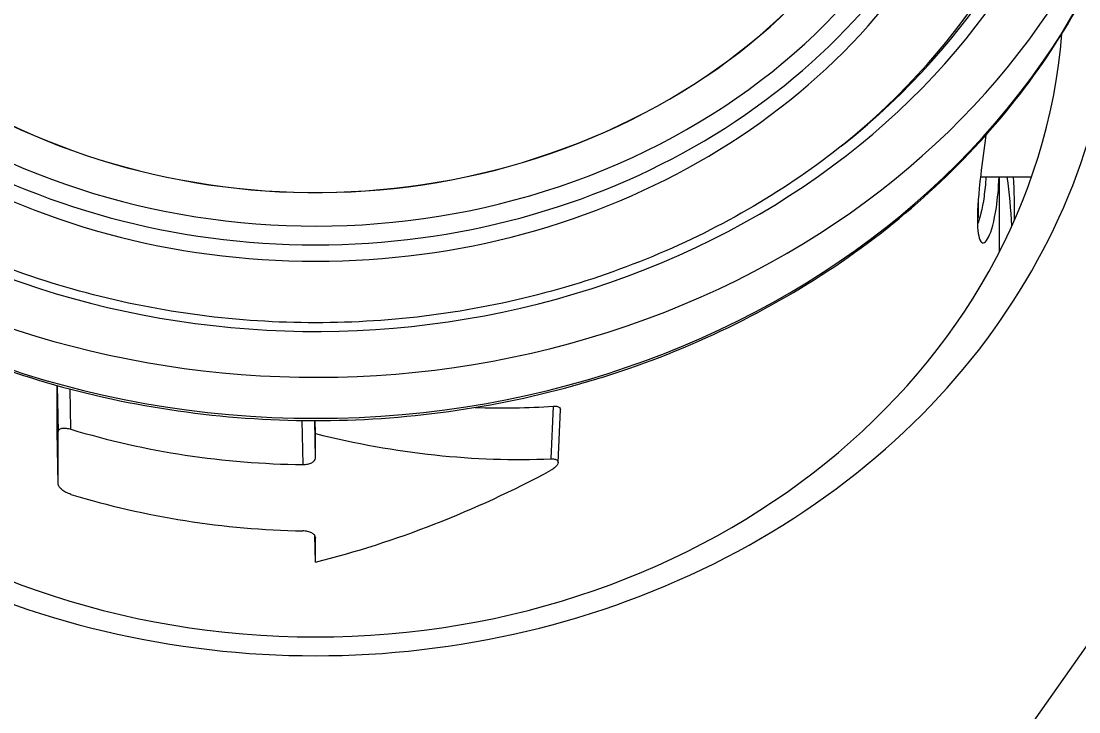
# Model space of a CAD drawing. Extents: x 0 to 216, y -4 to 280.
# Drawn here: x 66.328 to 70.452, y 151.186 to 153.877 of the extents above; entities that cross this region are included whole.
import ezdxf
from ezdxf import colors
from ezdxf.entities.mleader import LeaderData, LeaderLine
from ezdxf.math import Vec2, Vec3

# ---------------------------------------------------------------- set-up
doc = ezdxf.new("R2010")
doc.units = 0
doc.header["$LTSCALE"] = 10
doc.header["$MEASUREMENT"] = 0
doc.layers.add('CADdetails-1-ANNO', color=41, linetype='CONTINUOUS', lineweight=5)
doc.layers.add('CADdetails-3-FINE', color=11, linetype='CONTINUOUS', lineweight=5)
doc.styles.add('CADdetails-DIMENSIONS', font='ARIALN.TTF', dxfattribs={"height": 2.38})

msp = doc.modelspace()

# ---------------------------------------------------------------- linework, layer by layer
at = {"layer": 'CADdetails-3-FINE'}
for p, q in [((70.0685, 153.2705), (70.2672, 153.2705)), ((70.1428, 153.0122), (70.1428, 153.2705)), ((70.0595, 153.1762), (70.0595, 153.1122)), ((70.0595, 153.1122), (70.0566, 153.1092)), ((66.4684, 152.2782), (66.4684, 152.4577)), ((66.4689, 152.4575), (66.4725, 152.2781)), ((66.5224, 152.2873), (66.5193, 152.4439)), ((68.403, 152.3774), (68.3937, 152.1721)), ((68.4217, 152.1574), (68.431, 152.3637)), ((67.4227, 152.3214), (67.4261, 152.1499)), ((67.4757, 152.1745), (67.4727, 152.3211)), ((67.4757, 152.2705), (67.4746, 152.3211)), ((66.4725, 152.074), (66.4684, 152.2782)), ((66.4725, 152.0737), (66.4684, 152.278)), ((66.4725, 152.074), (66.4725, 152.2781)), ((67.4757, 152.1745), (67.4757, 152.2705)), ((68.6241, 148.8032), (71.0336, 152.2252)), ((67.4757, 151.7697), (67.4735, 151.8729)), ((67.4756, 151.8662), (67.4757, 151.8657)), ((67.4757, 151.7697), (67.4757, 151.8657))]:
    msp.add_line(p, q, dxfattribs=at)
for centre, major_axis, ratio, start_param, end_param in [((67.4762, 155.3538), (-3.3067, 0), 0.866025, 5.308778, 11.19945), ((67.4762, 155.3538), (-3.1003, 0), 0.866025, 5.316534, 11.19736), ((67.4762, 155.3335), (3.0389, 0), 0.866025, 5.457206, 8.053768), ((67.4762, 155.2966), (3.0075, 0), 0.866025, 5.462007, 8.050733), ((67.4762, 155.3538), (2.6264, 0), 0.866025, 2.204242, 8.057018), ((67.4762, 155.3538), (-2.4758, 0), 0.866025, 5.359768, 11.201394), ((67.4762, 155.3538), (-2.475, 0), 0.866025, 5.359851, 11.201412), ((67.4762, 155.3335), (-2.6877, 0), 0.866025, 5.457206, 10.250757), ((67.4762, 155.2966), (2.7191, 0), 0.866025, 2.315613, 7.109165), ((67.4762, 155.1936), (3.3067, 0), 0.866025, 3.141593, 6.283185), ((67.4762, 154.1038), (-3.1167, 0), 0.866025, 6.237927, 9.470037), ((67.4762, 154.0038), (2.9167, 0), 0.866025, 3.211007, 6.213771), ((67.4762, 151.6455), (4.6467, 0), 0.866025, 5.058864, 6.698861), ((67.4762, 152.9828), (2.7167, 0), 0.866025, 0.041131, 0.122602), ((67.4762, 153.1455), (2.725, 0), 0.866025, 6.264855, 6.336178), ((67.4762, 153.0122), (2.6667, 0), 0.866025, 6.269327, 6.283185), ((67.4762, 154.799), (2.3547, -1.6849), 0.742892, 5.436656, 5.555933), ((67.4762, 154.6755), (2.8869, 0.0537), 0.874758, 4.359458, 4.678782), ((67.4762, 154.799), (2.5494, -1.8242), 0.742892, 5.200792, 5.524376), ((67.4762, 154.242), (2.5902, 1.7397), 0.733161, 4.25464, 4.578225), ((67.4762, 154.3655), (-2.887, 0.0475), 0.85716, 1.24823, 1.567554), ((67.4762, 151.599), (4.6734, 0), 0.866025, 5.058864, 6.343707)]:
    msp.add_ellipse(centre, major_axis=major_axis, ratio=ratio, start_param=start_param, end_param=end_param, dxfattribs=at)
for points, knots in [([(64.1695, 155.1936), (64.1695, 154.8882), (64.2261, 154.5828), (64.4465, 154.0025), (64.6106, 153.7279), (65.0298, 153.2366), (65.2853, 153.0202), (65.8621, 152.6677), (66.1835, 152.5319), (66.8595, 152.3548), (67.214, 152.3137), (67.9202, 152.3306), (68.2718, 152.3885), (68.9361, 152.5979), (69.2488, 152.7492), (69.8034, 153.1298), (70.0453, 153.359), (70.4333, 153.8719), (70.5795, 154.1553), (70.745, 154.6934), (70.7828, 154.9435), (70.7828, 155.1936)], [3.141593, 3.141593, 3.141593, 3.141593, 3.459478, 3.459478, 3.77802, 3.77802, 4.097852, 4.097852, 4.418667, 4.418667, 4.73995, 4.73995, 5.061347, 5.061347, 5.38258, 5.38258, 5.703263, 5.703263, 6.022871, 6.022871, 6.283185, 6.283185, 6.283185, 6.283185]), ([(70.0892, 153.4331), (70.0819, 153.379), (70.0749, 153.3262), (70.0612, 153.2072), (70.0566, 153.1471), (70.0566, 153.0619), (70.0612, 153.0313), (70.0776, 153.0076), (70.0892, 153.0145), (70.1108, 153.0577), (70.1222, 153.0971), (70.1354, 153.1862), (70.1391, 153.2268), (70.1411, 153.2706)], [-1.7407146, -1.7407146, -1.7407146, -1.7407146, -1.6200546, -1.6200546, -1.4400597, -1.4400597, -1.2600648, -1.2600648, -1.0800699, -1.0800699, -0.9000499, -0.9000499, -0.7861889, -0.7861889, -0.7861889, -0.7861889]), ([(69.5361, 153.3986), (69.3148, 153.2219), (69.0625, 153.0737), (68.5183, 152.8479), (68.2265, 152.7702), (67.6289, 152.6926), (67.3234, 152.6926), (66.7259, 152.7702), (66.434, 152.8479), (65.8898, 153.0737), (65.6376, 153.2219), (65.4163, 153.3986)], [0.825979, 0.825979, 0.825979, 0.825979, 1.123906, 1.123906, 1.421833, 1.421833, 1.71976, 1.71976, 2.017687, 2.017687, 2.315613, 2.315613, 2.315613, 2.315613]), ([(70.0896, 153.2706), (70.0879, 153.243), (70.0854, 153.2171), (70.0755, 153.1446), (70.066, 153.1079), (70.0568, 153.0869)], [0.8176623, 0.8176623, 0.8176623, 0.8176623, 0.9000499, 0.9000499, 1.0770903, 1.0770903, 1.0770903, 1.0770903]), ([(71.6404, 153.2705), (71.6383, 153.2169), (71.6348, 153.1633), (71.6213, 153.0149), (71.6084, 152.9204), (71.574, 152.7326), (71.5526, 152.6393), (71.5013, 152.4544), (71.4715, 152.3629), (71.4037, 152.1822), (71.3657, 152.093), (71.2818, 151.9176), (71.2359, 151.8313), (71.1364, 151.6623), (71.0829, 151.5795), (70.9684, 151.4178), (70.9076, 151.3389), (70.779, 151.1856), (70.7112, 151.1112), (70.5692, 150.9672), (70.495, 150.8976), (70.3642, 150.7843), (70.3092, 150.7392), (70.2528, 150.6954)], [5.923092, 5.923092, 5.923092, 5.923092, 6.061015, 6.061015, 6.305412, 6.305412, 6.549809, 6.549809, 6.794206, 6.794206, 7.038604, 7.038604, 7.283001, 7.283001, 7.527398, 7.527398, 7.771795, 7.771795, 8.016193, 8.016193, 8.26059, 8.26059, 8.430136, 8.430136, 8.430136, 8.430136]), ([(71.6404, 153.2705), (71.6327, 153.0777), (71.6071, 152.8854), (71.4801, 152.3281), (71.3295, 151.9716), (70.9349, 151.3558), (70.7047, 151.0899), (70.3818, 150.8073), (70.3247, 150.7601), (70.2661, 150.7144)], [5.923802, 5.923802, 5.923802, 5.923802, 6.42291, 6.42291, 7.392978, 7.392978, 8.244588, 8.244588, 8.421253, 8.421253, 8.421253, 8.421253]), ([(68.403, 152.3774), (68.4081, 152.3778), (68.4129, 152.3776), (68.421, 152.3761), (68.4247, 152.3746), (68.4298, 152.3702), (68.431, 152.3674), (68.431, 152.364), (68.431, 152.3639), (68.431, 152.3637)], [0.077739, 0.077739, 0.077739, 0.077739, 0.09078807, 0.09078807, 0.10509265, 0.10509265, 0.11939723, 0.11939723, 0.120252, 0.120252, 0.120252, 0.120252]), ([(66.4725, 152.2781), (66.4725, 152.2812), (66.4738, 152.2841), (66.4788, 152.2885), (66.4825, 152.2901), (66.4914, 152.2918), (66.4971, 152.2919), (66.5095, 152.2906), (66.5162, 152.2892), (66.5224, 152.2873)], [0.23731074, 0.23731074, 0.23731074, 0.23731074, 0.25159646, 0.25159646, 0.26588217, 0.26588217, 0.28125146, 0.28125146, 0.29625448, 0.29625448, 0.29625448, 0.29625448]), ([(67.4261, 152.1499), (67.4322, 152.1498), (67.4388, 152.1503), (67.4509, 152.1527), (67.4566, 152.1546), (67.4654, 152.159), (67.4693, 152.1618), (67.4744, 152.168), (67.4757, 152.1713), (67.4757, 152.1745)], [0.05779534, 0.05779534, 0.05779534, 0.05779534, 0.07180697, 0.07180697, 0.08616241, 0.08616241, 0.10051512, 0.10051512, 0.11486784, 0.11486784, 0.11486784, 0.11486784]), ([(68.3937, 152.1721), (68.3989, 152.1723), (68.4035, 152.1719), (68.4116, 152.1702), (68.4154, 152.1686), (68.4205, 152.164), (68.4217, 152.1611), (68.4217, 152.1548), (68.4205, 152.1511), (68.4154, 152.1436), (68.4116, 152.1397), (68.4035, 152.1332), (68.3989, 152.1301), (68.3937, 152.1273)], [0.07718283, 0.07718283, 0.07718283, 0.07718283, 0.09002647, 0.09002647, 0.10433768, 0.10433768, 0.11864889, 0.11864889, 0.1329601, 0.1329601, 0.14727131, 0.14727131, 0.16011495, 0.16011495, 0.16011495, 0.16011495]), ([(66.5224, 152.0336), (66.5162, 152.0354), (66.5095, 152.0381), (66.4971, 152.0445), (66.4914, 152.0483), (66.4825, 152.0555), (66.4788, 152.0595), (66.4738, 152.0671), (66.4725, 152.0708), (66.4725, 152.074)], [0.17836701, 0.17836701, 0.17836701, 0.17836701, 0.19337002, 0.19337002, 0.20873932, 0.20873932, 0.22302503, 0.22302503, 0.23731074, 0.23731074, 0.23731074, 0.23731074]), ([(69.2869, 145.7808), (69.6395, 145.9246), (69.9746, 146.108), (70.8692, 146.7258), (71.3678, 147.2394), (71.96, 148.1273), (72.1351, 148.4632), (72.4845, 149.3682), (72.5847, 149.9488), (72.5457, 150.7105), (72.5154, 150.9195), (72.3941, 151.4183), (72.2809, 151.6987), (72.1312, 151.9577)], [-9.551106, -9.551106, -9.551106, -9.551106, -8.676237, -8.676237, -7.032349, -7.032349, -6.113838, -6.113838, -4.607716, -4.607716, -4.018804, -4.018804, -3.15055, -3.15055, -3.15055, -3.15055]), ([(67.4757, 151.8657), (67.4757, 151.8688), (67.4744, 151.8722), (67.4693, 151.8783), (67.4654, 151.8811), (67.4566, 151.8856), (67.4509, 151.8876), (67.4388, 151.8902), (67.4322, 151.8909), (67.4261, 151.891)], [0.11485301, 0.11485301, 0.11485301, 0.11485301, 0.12920574, 0.12920574, 0.14355847, 0.14355847, 0.15791389, 0.15791389, 0.1719255, 0.1719255, 0.1719255, 0.1719255])]:
    msp.add_open_spline(points, degree=3, knots=knots, dxfattribs=at)
msp.add_open_spline([(66.4684, 152.278), (66.4684, 152.2781), (66.4684, 152.2782), (66.4684, 152.2782)], degree=3, dxfattribs=at)

# ---------------------------------------------------------------- leaders
at = {"layer": 'CADdetails-1-ANNO'}
ml = msp.add_multileader_mtext('Standard', dxfattribs=at)
ml.set_content('', color=256, style='CADdetails-DIMENSIONS')
ml.set_leader_properties()
ml.build(insert=Vec2(0, 0))
ml.multileader.update_dxf_attribs({"dogleg_length": 2, "arrow_head_size": 2.38})
ctx = ml.context
ctx.base_point, ctx.char_height, ctx.arrow_head_size, ctx.landing_gap_size, ctx.plane_origin = Vec3(110.6376, 145.6075), 2.38, 2.38, 1.5, Vec3(69.367, 155.2042)
notes = []
notes.append((ctx, [(0, (1, 1, 0), (108.6376, 145.6075), (1, 0), 2, [(0, [(69.367, 155.2042)], 0, [])])]))
ctx.mtext.insert, ctx.mtext.flow_direction = Vec3(112.1376, 146.7975), 5
for ctx, leaders in notes:
    for number, flags, end, landing, length, lines in leaders:
        leader = LeaderData()
        leader.index, (leader.has_last_leader_line, leader.has_dogleg_vector, leader.attachment_direction) = number, flags
        leader.last_leader_point, leader.dogleg_vector, leader.dogleg_length = Vec3(end), Vec3(landing), length
        for number, points, colour, breaks in lines:
            line = LeaderLine()
            line.index, line.vertices, line.color, line.breaks = number, Vec3.list(points), colors.encode_raw_color(colour), breaks
            leader.lines.append(line)
        ctx.leaders.append(leader)

doc.saveas('drawing.dxf')
